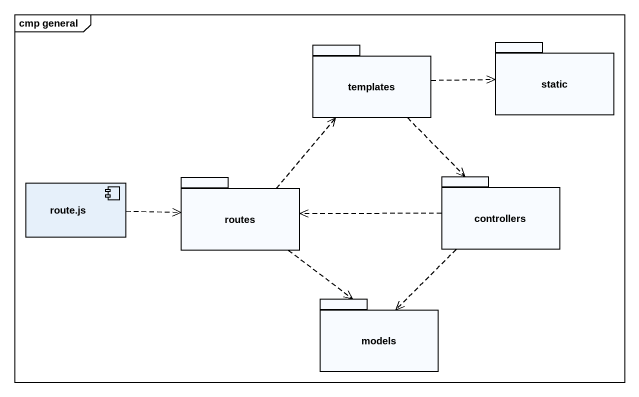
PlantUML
@startuml
mainframe cmp general
package templates {
}
package static {
}
component "route.js" as route_js
package routes {
}
package controllers {
}
package models {
}
templates .right.> static
templates ..> controllers
route_js .right.> routes
routes .up.> templates
routes ..> models
controllers .left.> routes
controllers ..> models
@enduml
